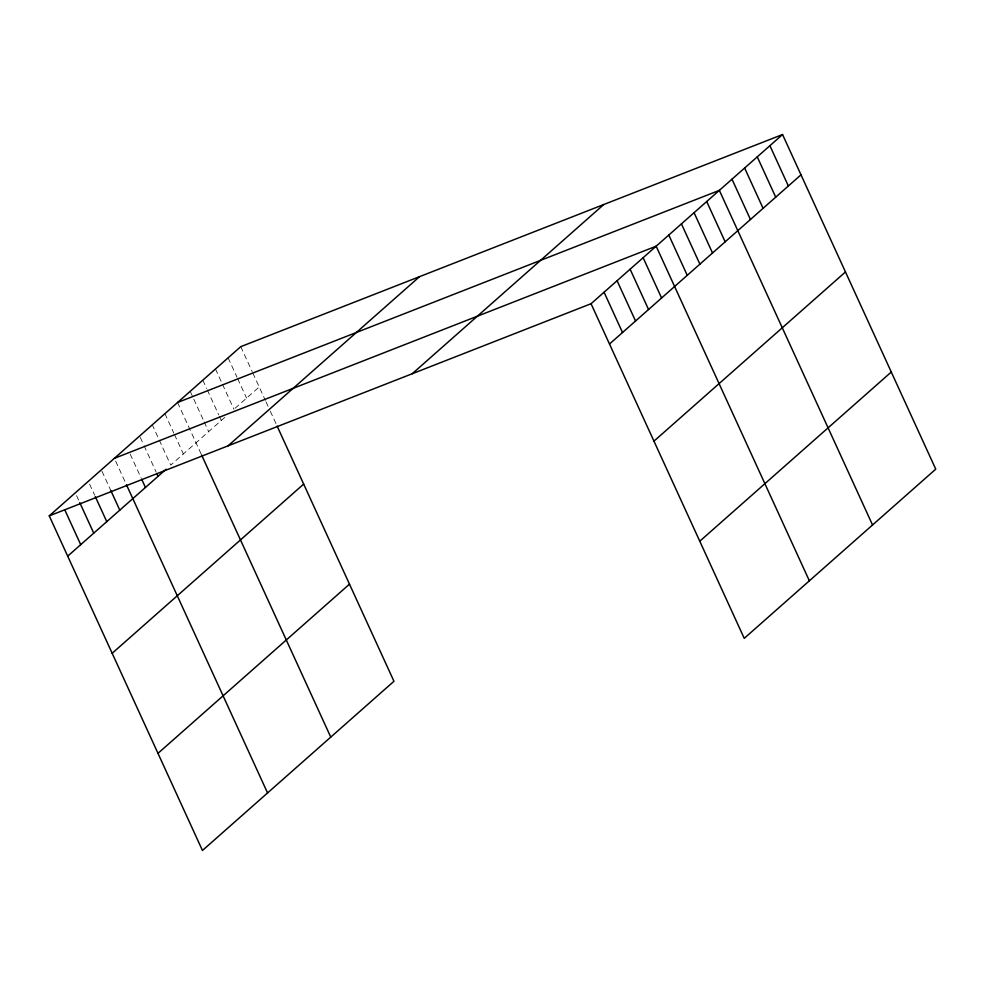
<?xml version="1.0" encoding="UTF-8"?>
<svg xmlns="http://www.w3.org/2000/svg" width="985" height="985" viewBox="0 0 985 985"><rect width="100%" height="100%" fill="white"/><g stroke="black" fill="none" stroke-linecap="round" stroke-linejoin="round"><path stroke-width="0.74" stroke-dasharray="4.92 3.69" d="M224.74 417.418L170.725 465.129L152.281 424.831M235.07 408.283L259.203 386.97M240.759 346.658L252.209 371.677M252.85 373.069L265.384 400.452M265.999 401.806L269.705 409.895M270.321 411.25L276.502 424.732M228.114 357.826L237.028 377.292M237.656 378.671L246.57 398.137M215.481 368.993L221.834 382.894M222.475 384.285L233.925 409.292M202.836 380.161L206.653 388.496M207.293 389.888L218.744 414.907M219.384 416.298L221.293 420.46M190.203 391.328L203.563 420.509M204.19 421.9L208.648 431.627M177.559 402.496L201.568 454.935M164.914 413.663L173.828 433.117M174.468 434.508L183.37 453.962M140.276 437.389L143.453 444.333M144.093 445.725L156.184 472.135M130.18 454.11L141.003 477.737M115.639 461.115L125.809 483.352M101.972 471.224L110.886 490.678M89.586 484.127L94.683 495.246M76.571 495.627L79.108 501.193"/><path stroke-width="1.48" d="M277.117 426.086L393.951 681.275L202.454 850.474L49.25 515.857L240.759 346.658L782.546 134.526L935.75 469.143L744.241 638.342L591.049 303.725L782.546 134.526M67.706 556.156L166.133 469.192M228.04 445.86L419.548 276.662M412.259 373.721L603.756 204.535M112.167 653.289L303.675 484.091M609.493 344.024L801.002 174.825M157.982 753.353L349.49 584.154M653.966 441.145L845.475 271.946M699.781 541.208L891.277 372.022M177.559 402.496L719.358 190.364L872.55 524.98M114.358 458.333L656.158 246.201L809.362 580.805M49.25 515.857L591.049 303.725M769.913 145.694L788.357 185.993M757.268 156.861L775.724 197.16M744.635 168.029L763.079 208.327M731.99 179.196L750.447 219.495M706.713 201.531L725.169 241.83M694.08 212.698L712.524 252.997M681.435 223.866L699.892 264.165M668.803 235.033L687.247 275.332M643.131 257.701L661.588 297.999M630.117 269.2L648.561 309.512M617.09 280.713L635.547 321.012M604.064 292.213L622.52 332.511M201.568 454.935L330.751 737.112M156.824 473.526L158.093 476.297M141.631 479.129L145.448 487.464M126.449 484.731L267.563 792.95M110.886 490.678L119.788 510.144M95.311 496.625L106.774 521.644M79.748 502.572L93.747 533.144M64.813 509.91L80.721 544.656"/></g></svg>
